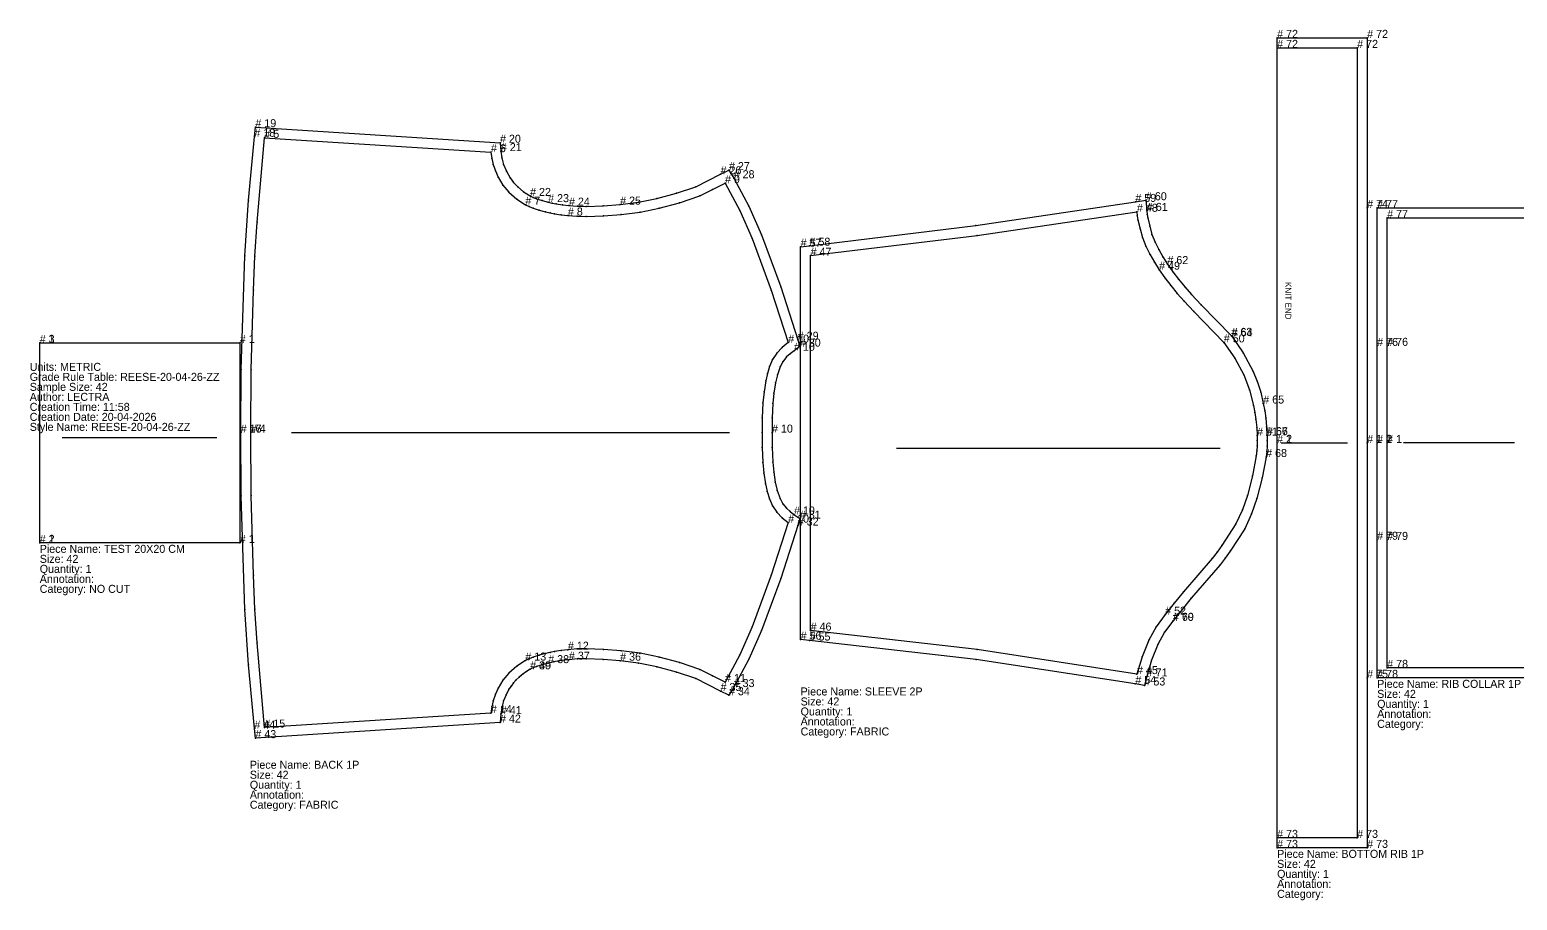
# Model space of a CAD drawing. Extents: x -10 to 5914, y -457 to 413.
# Drawn here: x -10 to 1477, y -457 to 413 of the extents above; entities that cross this region are included whole.
import ezdxf

# ---------------------------------------------------------------- set-up
doc = ezdxf.new("R2010")
doc.units = 0

# ---------------------------------------------------------------- blocks, each defined once
blk = doc.blocks.new('TEST_20X20_CM-S_42')
at = {"layer": '1'}
blk.add_lwpolyline([(164.0329, -81.766), (-35.967, -81.7659), (-35.9669, 118.234), (164.033, 118.2339)], close=True, dxfattribs=at)
at = {"layer": '14'}
blk.add_lwpolyline([(164.033, -81.766), (-35.967, -81.766), (-35.967, 118.234), (164.033, 118.234)], close=True, dxfattribs=at)
at = {"layer": '2'}
for p in [(-35.967, 118.234), (-35.9669, 118.234), (164.033, 118.234), (164.033, 118.2339), (-35.967, -81.7659), (-35.967, -81.766), (164.0329, -81.766), (164.033, -81.766)]:
    blk.add_point(p, dxfattribs=at)
at = {"layer": '7'}
blk.add_line((-13.492, 23.595), (141.025, 23.595), dxfattribs=at)
at = {"layer": '1'}
for s, p in [('# 3', (-35.9669, 118.234)), ('# 1', (164.033, 118.2339)), ('# 2', (-35.967, -81.7659)), ('# 1', (164.0329, -81.766)), ('Piece Name: TEST 20X20 CM', (-35.9666, -91.7658)), ('Size: 42', (-35.9666, -101.7658)), ('Quantity: 1', (-35.9666, -111.7658)), ('Annotation: ', (-35.9666, -121.7658)), ('Category: NO CUT', (-35.9666, -131.7658))]:
    blk.add_text(s, height=8, dxfattribs=at).set_placement(p)
at = {"layer": '14'}
for p in [(-35.967, 118.234), (164.033, 118.234), (-35.967, -81.766), (164.033, -81.766)]:
    blk.add_text('# 1', height=8, dxfattribs=at).set_placement(p)
at = {"layer": '2'}
for s, p in [('# 1', (-35.967, 118.234)), ('# 3', (-35.9669, 118.234)), ('# 1', (164.033, 118.234)), ('# 1', (164.033, 118.2339)), ('# 2', (-35.967, -81.7659)), ('# 1', (-35.967, -81.766)), ('# 1', (164.0329, -81.766)), ('# 1', (164.033, -81.766))]:
    blk.add_text(s, height=8, dxfattribs=at).set_placement(p)
blk = doc.blocks.new('BACK_1P-S_42')
at = {"layer": '1'}
blk.add_lwpolyline([(-433.814, 161.216), (-433.814, 161.2161), (-433.273, 224.3), (-429.509, 338.095), (-425.858, 393.513), (-420.08, 457.052), (-419.128, 466.658), (-174.628, 451.112), (-173.773, 442.678), (-172.807, 435.873), (-170.992, 429.258), (-168.159, 422.531), (-164.629, 416.159), (-161.037, 411.411), (-156.978, 407.09), (-151.028, 402.14), (-144.577, 397.906), (-144.5769, 397.906), (-141.482, 396.401), (-138.295, 395.146), (-132.441, 393.271), (-126.519, 391.688), (-122.533, 390.684), (-118.518, 389.895), (-112.119, 388.942), (-105.711, 388.216), (-97.189, 387.527), (-88.662, 387.406), (-71.586, 388.026), (-54.565, 389.234), (-36.087, 391.657), (-17.843, 395.336), (1.8, 400.654), (21.051, 407.165), (45.771, 419.547), (54.194, 423.767), (58.908, 415.61), (73.897, 387.81), (86.656, 358.953), (105.965, 306.913), (122.966, 254.109), (125.058, 247.226), (119.197, 243.055), (115.308, 240.148), (111.812, 236.857), (108.133, 232.142), (105.327, 226.918), (102.672, 219.097), (100.781, 211.078), (99.173, 200.806), (98.109, 190.482), (97.506, 175.893), (97.24, 161.257), (97.237, 161.009), (97.506, 146.489), (98.113, 131.785), (98.945, 121.744), (100.43, 111.814), (102.478, 103.459), (105.344, 95.388), (108.157, 90.17), (111.799, 85.512), (115.309, 82.223), (119.162, 79.362), (125.052, 75.196), (122.955, 68.293), (105.95, 15.448), (86.656, -36.571), (73.884, -65.459), (58.908, -93.23), (54.194, -101.385), (45.771, -97.166), (21.051, -84.783), (1.769, -78.263), (-17.843, -72.955), (-36.12, -69.271), (-54.565, -66.853), (-71.619, -65.643), (-88.662, -65.024), (-97.247, -65.149), (-105.759, -65.853), (-110.603, -66.389), (-115.39, -67.017), (-120.978, -67.981), (-126.451, -69.29), (-132.434, -70.888), (-138.295, -72.764), (-141.468, -74.014), (-144.498, -75.487), (-144.4981, -75.4871), (-148.284, -77.804), (-151.868, -80.353), (-153.615, -81.789), (-155.332, -83.202), (-158.373, -86.085), (-161.179, -89.14), (-163.554, -92.208), (-165.658, -95.414), (-168.62, -101.046), (-170.995, -106.887), (-172.815, -113.531), (-173.773, -120.297), (-174.628, -128.73), (-419.128, -144.277), (-420.08, -134.671), (-425.865, -71.051), (-429.509, -15.713), (-433.273, 98.081)], close=True, dxfattribs=at)
at = {"layer": '14'}
blk.add_lwpolyline([(-423.814, 161.191), (-423.277, 224.046), (-420.88, 303.718), (-419.519, 337.643), (-417.472, 371.533), (-410.129, 456.066), (-183.722, 441.67), (-182.92, 435.386), (-181.47, 429.219), (-179.274, 422.839), (-176.467, 416.702), (-171.686, 408.754), (-165.719, 401.65), (-157.954, 394.792), (-149.305, 389.086), (-145.55, 387.255), (-141.661, 385.724), (-135.394, 383.709), (-129.032, 382.008), (-124.652, 380.905), (-120.218, 380.038), (-113.505, 379.035), (-106.758, 378.271), (-97.651, 377.536), (-88.512, 377.406), (-71.042, 378.04), (-53.602, 379.279), (-34.463, 381.788), (-15.539, 385.604), (4.915, 391.144), (24.985, 397.951), (37.617, 404.279), (50.25, 410.606), (64.892, 383.46), (77.367, 355.249), (96.522, 303.622), (113.398, 251.202), (107.234, 246.418), (101.941, 240.681), (97.791, 234.31), (94.778, 227.325), (92.583, 220.193), (90.949, 212.908), (89.25, 202.06), (88.127, 191.134), (87.509, 176.168), (87.237, 161.191), (87.509, 146.213), (88.127, 131.247), (89.012, 120.575), (90.596, 109.986), (92.342, 102.42), (94.766, 95.047), (97.781, 88.051), (101.939, 81.671), (107.226, 75.954), (113.387, 71.198), (96.518, 18.769), (77.367, -32.868), (64.894, -61.08), (50.25, -88.225), (37.617, -81.897), (24.985, -75.569), (4.915, -68.763), (-15.539, -63.223), (-34.463, -59.407), (-53.602, -56.898), (-71.042, -55.659), (-88.512, -55.025), (-97.651, -55.155), (-106.759, -55.89), (-113.505, -56.653), (-120.218, -57.657), (-124.652, -58.524), (-129.032, -59.627), (-135.394, -61.328), (-141.661, -63.343), (-145.55, -64.874), (-149.305, -66.705), (-157.954, -72.41), (-165.719, -79.269), (-171.686, -86.373), (-176.467, -94.321), (-179.274, -100.458), (-181.47, -106.837), (-182.92, -113.005), (-183.722, -119.288), (-410.129, -133.684), (-417.472, -49.152), (-419.519, -15.262), (-420.88, 18.663), (-423.277, 98.336)], close=True, dxfattribs=at)
at = {"layer": '2'}
for p in [(-419.128, 466.658), (-410.129, 456.066), (-174.628, 451.112), (-183.722, 441.67), (54.194, 423.767), (50.25, 410.606), (-144.577, 397.906), (-144.5769, 397.906), (-429.509, 338.095), (113.398, 251.202), (125.058, 247.226), (-433.814, 161.2161), (-433.814, 161.216), (-423.814, 161.191), (125.052, 75.196), (113.387, 71.198), (77.367, -32.868), (86.656, -36.571), (-144.4981, -75.4871), (-144.498, -75.487), (21.051, -84.783), (50.25, -88.225), (54.194, -101.385), (-410.129, -133.684), (-183.722, -119.288), (-174.628, -128.73), (-419.128, -144.277)]:
    blk.add_point(p, dxfattribs=at)
at = {"layer": '3'}
for p in [(-420.08, 457.052), (-182.92, 435.386), (-173.773, 442.678), (-172.807, 435.873), (-181.47, 429.219), (-179.274, 422.839), (-176.467, 416.702), (-170.992, 429.258), (-168.159, 422.531), (45.771, 419.547), (-171.686, 408.754), (-165.719, 401.65), (-164.629, 416.159), (-161.037, 411.411), (-156.978, 407.09), (-151.028, 402.14), (21.051, 407.165), (37.617, 404.279), (58.908, 415.61), (-425.858, 393.513), (-157.954, 394.792), (-149.305, 389.086), (-145.55, 387.255), (-141.482, 396.401), (-138.295, 395.146), (-132.441, 393.271), (-126.519, 391.688), (-122.533, 390.684), (-118.518, 389.895), (-112.119, 388.942), (-105.711, 388.216), (-97.189, 387.527), (-88.662, 387.406), (-71.586, 388.026), (-54.565, 389.234), (-36.087, 391.657), (-17.843, 395.336), (1.8, 400.654), (4.915, 391.144), (24.985, 397.951), (73.897, 387.81), (-141.661, 385.724), (-135.394, 383.709), (-129.032, 382.008), (-124.652, 380.905), (-120.218, 380.038), (-113.505, 379.035), (-106.758, 378.271), (-97.651, 377.536), (-88.512, 377.406), (-71.042, 378.04), (-53.602, 379.279), (-34.463, 381.788), (-15.539, 385.604), (64.892, 383.46), (-417.472, 371.533), (86.656, 358.953), (77.367, 355.249), (-419.519, 337.643), (-420.88, 303.718), (96.522, 303.622), (105.965, 306.913), (122.966, 254.109), (101.941, 240.681), (107.234, 246.418), (115.308, 240.148), (119.197, 243.055), (-433.273, 224.3), (-423.277, 224.046), (94.778, 227.325), (97.791, 234.31), (105.327, 226.918), (108.133, 232.142), (111.812, 236.857), (90.949, 212.908), (92.583, 220.193), (100.781, 211.078), (102.672, 219.097), (89.25, 202.06), (99.173, 200.806), (88.127, 191.134), (98.109, 190.482), (87.509, 176.168), (97.506, 175.893), (87.237, 161.191), (97.237, 161.009), (97.24, 161.257), (87.509, 146.213), (97.506, 146.489), (88.127, 131.247), (89.012, 120.575), (98.113, 131.785), (98.945, 121.744), (90.596, 109.986), (100.43, 111.814), (-433.273, 98.081), (-423.277, 98.336), (92.342, 102.42), (94.766, 95.047), (102.478, 103.459), (105.344, 95.388), (108.157, 90.17), (97.781, 88.051), (101.939, 81.671), (107.226, 75.954), (111.799, 85.512), (115.309, 82.223), (119.162, 79.362), (122.955, 68.293), (-420.88, 18.663), (96.518, 18.769), (105.95, 15.448), (-429.509, -15.713), (-419.519, -15.262), (-417.472, -49.152), (-124.652, -58.524), (-120.218, -57.657), (-113.505, -56.653), (-106.759, -55.89), (-97.651, -55.155), (-88.512, -55.025), (-71.042, -55.659), (-53.602, -56.898), (-34.463, -59.407), (-425.865, -71.051), (-157.954, -72.41), (-149.305, -66.705), (-145.55, -64.874), (-141.661, -63.343), (-141.468, -74.014), (-138.295, -72.764), (-135.394, -61.328), (-132.434, -70.888), (-129.032, -59.627), (-126.451, -69.29), (-120.978, -67.981), (-115.39, -67.017), (-110.603, -66.389), (-105.759, -65.853), (-97.247, -65.149), (-88.662, -65.024), (-71.619, -65.643), (-54.565, -66.853), (-36.12, -69.271), (-17.843, -72.955), (-15.539, -63.223), (4.915, -68.763), (64.894, -61.08), (73.884, -65.459), (-171.686, -86.373), (-165.719, -79.269), (-161.179, -89.14), (-158.373, -86.085), (-155.332, -83.202), (-153.615, -81.789), (-151.868, -80.353), (-148.284, -77.804), (1.769, -78.263), (24.985, -75.569), (37.617, -81.897), (-179.274, -100.458), (-176.467, -94.321), (-168.62, -101.046), (-165.658, -95.414), (-163.554, -92.208), (45.771, -97.166), (58.908, -93.23), (-182.92, -113.005), (-181.47, -106.837), (-172.815, -113.531), (-170.995, -106.887), (-173.773, -120.297), (-420.08, -134.671)]:
    blk.add_point(p, dxfattribs=at)
at = {"layer": '4'}
for p in [(-144.5769, 397.906, 10), (97.24, 161.257, 10), (-144.4981, -75.4871, 10)]:
    blk.add_point(p, dxfattribs=at)
at = {"layer": '7'}
blk.add_line((-383.153, 161.191), (54.6, 161.191), dxfattribs=at)
at = {"layer": '1'}
for s, p in [('# 18', (-420.08, 457.052)), ('# 19', (-419.128, 466.658)), ('# 20', (-174.628, 451.112)), ('# 21', (-173.773, 442.678)), ('# 27', (54.194, 423.767)), ('# 26', (45.771, 419.547)), ('# 28', (58.908, 415.61)), ('# 22', (-144.577, 397.906)), ('# 22', (-144.5769, 397.906)), ('# 23', (-126.519, 391.688)), ('# 24', (-105.711, 388.216)), ('# 25', (-54.565, 389.234)), ('# 29', (122.966, 254.109)), ('# 30', (125.058, 247.226)), ('# 10', (119.197, 243.055)), ('# 16', (-433.814, 161.216)), ('# 17', (-433.814, 161.2161)), ('# 10', (97.24, 161.257)), ('# 10', (119.162, 79.362)), ('# 32', (122.955, 68.293)), ('# 31', (125.052, 75.196)), ('# 37', (-105.759, -65.853)), ('# 36', (-54.565, -66.853)), ('# 40', (-144.4981, -75.4871)), ('# 39', (-144.498, -75.487)), ('# 38', (-126.451, -69.29)), ('# 35', (45.771, -97.166)), ('# 33', (58.908, -93.23)), ('# 34', (54.194, -101.385)), ('# 41', (-173.773, -120.297)), ('# 44', (-420.08, -134.671)), ('# 42', (-174.628, -128.73)), ('# 43', (-419.128, -144.277)), ('Size: 42', (-424.6556, -184.9035)), ('Piece Name: BACK 1P', (-424.6556, -174.9035)), ('Quantity: 1', (-424.6556, -194.9035)), ('Annotation: ', (-424.6556, -204.9035)), ('Category: FABRIC', (-424.6556, -214.9035))]:
    blk.add_text(s, height=8, dxfattribs=at).set_placement(p)
at = {"layer": '14'}
for s, p in [('# 5', (-410.129, 456.066)), ('# 6', (-183.722, 441.67)), ('# 9', (50.25, 410.606)), ('# 7', (-149.305, 389.086)), ('# 8', (-106.758, 378.271)), ('# 10', (113.398, 251.202)), ('# 4', (-423.814, 161.191)), ('# 10', (113.387, 71.198)), ('# 13', (-149.305, -66.705)), ('# 12', (-106.759, -55.89)), ('# 11', (50.25, -88.225)), ('# 14', (-183.722, -119.288)), ('# 15', (-410.129, -133.684))]:
    blk.add_text(s, height=8, dxfattribs=at).set_placement(p)
at = {"layer": '2'}
for s, p in [('# 19', (-419.128, 466.658)), ('# 5', (-410.129, 456.066)), ('# 6', (-183.722, 441.67)), ('# 20', (-174.628, 451.112)), ('# 27', (54.194, 423.767)), ('# 9', (50.25, 410.606)), ('# 22', (-144.577, 397.906)), ('# 22', (-144.5769, 397.906)), ('# 10', (113.398, 251.202)), ('# 30', (125.058, 247.226)), ('# 16', (-433.814, 161.216)), ('# 17', (-433.814, 161.2161)), ('# 4', (-423.814, 161.191)), ('# 10', (113.387, 71.198)), ('# 31', (125.052, 75.196)), ('# 40', (-144.4981, -75.4871)), ('# 39', (-144.498, -75.487)), ('# 11', (50.25, -88.225)), ('# 34', (54.194, -101.385)), ('# 14', (-183.722, -119.288)), ('# 15', (-410.129, -133.684)), ('# 42', (-174.628, -128.73)), ('# 43', (-419.128, -144.277))]:
    blk.add_text(s, height=8, dxfattribs=at).set_placement(p)
at = {"layer": '3'}
for s, p in [('# 18', (-420.08, 457.052)), ('# 21', (-173.773, 442.678)), ('# 26', (45.771, 419.547)), ('# 28', (58.908, 415.61)), ('# 7', (-149.305, 389.086)), ('# 23', (-126.519, 391.688)), ('# 24', (-105.711, 388.216)), ('# 25', (-54.565, 389.234)), ('# 8', (-106.758, 378.271)), ('# 29', (122.966, 254.109)), ('# 10', (119.197, 243.055)), ('# 10', (97.24, 161.257)), ('# 10', (119.162, 79.362)), ('# 32', (122.955, 68.293)), ('# 13', (-149.305, -66.705)), ('# 12', (-106.759, -55.89)), ('# 37', (-105.759, -65.853)), ('# 36', (-54.565, -66.853)), ('# 38', (-126.451, -69.29)), ('# 35', (45.771, -97.166)), ('# 33', (58.908, -93.23)), ('# 41', (-173.773, -120.297)), ('# 44', (-420.08, -134.671))]:
    blk.add_text(s, height=8, dxfattribs=at).set_placement(p)
at = {"layer": '4'}
for s, p in [('# 22', (-144.5769, 397.906)), ('# 10', (97.24, 161.257)), ('# 40', (-144.4981, -75.4871))]:
    blk.add_text(s, height=8, dxfattribs=at).set_placement(p)
blk = doc.blocks.new('SLEEVE_2P-S_42')
at = {"layer": '1'}
blk.add_lwpolyline([(505.768, -860.651), (496.634, -859.117), (337.45, -834.754), (171.138, -815.73), (162.136, -814.827), (162.108, -421.877), (171.006, -420.89), (337.299, -400.767), (496.663, -377.094), (507.226, -375.413), (508.194, -386.065), (508.513, -389.581), (509.102, -393.077), (511.017, -401.342), (513.222, -409.547), (516.481, -417.281), (520.154, -424.841), (524.225, -432.168), (528.705, -439.267), (528.7051, -439.2671), (534.142, -446.924), (539.849, -454.396), (546.189, -462.139), (552.788, -469.678), (562.429, -479.865), (592.681, -511.051), (592.977, -511.443), (604.467, -528.074), (614.058, -545.886), (618.477, -556.509), (621.973, -567.479), (624.504, -578.721), (625.919, -586.062), (627.106, -593.456), (627.889, -601.882), (628.234, -610.349), (628.239, -610.518), (628.368, -615.884), (628.265, -621.264), (627.937, -626.731), (627.382, -632.192), (623.545, -653.044), (618.232, -673.578), (612.819, -689.028), (605.948, -703.893), (591.331, -726.242), (586.446, -733.225), (581.368, -740.078), (552.521, -773.281), (543.301, -784.528), (534.309, -795.968), (534.116, -796.206), (525.933, -807.444), (519.19, -819.599), (512.735, -835.331), (507.996, -851.661)], close=True, dxfattribs=at)
at = {"layer": '14'}
blk.add_lwpolyline([(498.29, -849.255), (338.725, -824.836), (172.135, -805.78), (172.109, -430.828), (338.666, -410.673), (498.235, -386.97), (498.604, -391.032), (499.295, -395.052), (501.351, -403.929), (503.722, -412.728), (507.272, -421.194), (511.279, -429.452), (515.641, -437.301), (520.435, -444.893), (526.083, -452.847), (532.004, -460.6), (538.568, -468.615), (545.391, -476.41), (555.254, -486.83), (585.083, -517.553), (595.937, -533.292), (605.001, -550.125), (610.85, -565.05), (614.696, -580.612), (616.137, -587.588), (617.176, -594.636), (617.922, -602.688), (618.259, -610.768), (618.368, -615.819), (618.273, -620.871), (617.974, -625.879), (617.47, -630.87), (613.769, -650.942), (608.655, -670.701), (603.618, -685.113), (597.237, -698.983), (583.073, -720.602), (578.421, -727.259), (573.593, -733.789), (544.852, -766.862), (535.531, -778.23), (526.492, -789.823), (517.517, -802.04), (510.162, -815.296), (503.319, -831.958)], close=True, dxfattribs=at)
at = {"layer": '2'}
for p in [(507.226, -375.413), (337.299, -400.767), (498.235, -386.97), (338.666, -410.673), (162.108, -421.877), (172.109, -430.828), (528.705, -439.267), (528.7051, -439.2671), (585.083, -517.553), (592.681, -511.051), (573.593, -733.789), (581.368, -740.078), (162.136, -814.827), (171.138, -815.73), (172.135, -805.78), (338.725, -824.836), (337.45, -834.754), (496.634, -859.117), (498.29, -849.255), (505.768, -860.651)]:
    blk.add_point(p, dxfattribs=at)
at = {"layer": '3'}
for p in [(496.663, -377.094), (508.194, -386.065), (498.604, -391.032), (499.295, -395.052), (508.513, -389.581), (509.102, -393.077), (511.017, -401.342), (501.351, -403.929), (503.722, -412.728), (513.222, -409.547), (171.006, -420.89), (507.272, -421.194), (511.279, -429.452), (516.481, -417.281), (520.154, -424.841), (515.641, -437.301), (520.435, -444.893), (524.225, -432.168), (526.083, -452.847), (532.004, -460.6), (534.142, -446.924), (539.849, -454.396), (538.568, -468.615), (546.189, -462.139), (552.788, -469.678), (545.391, -476.41), (555.254, -486.83), (562.429, -479.865), (592.977, -511.443), (595.937, -533.292), (604.467, -528.074), (614.058, -545.886), (605.001, -550.125), (618.477, -556.509), (610.85, -565.05), (621.973, -567.479), (624.504, -578.721), (614.696, -580.612), (616.137, -587.588), (617.176, -594.636), (625.919, -586.062), (627.106, -593.456), (617.922, -602.688), (627.889, -601.882), (618.259, -610.768), (618.273, -620.871), (618.368, -615.819), (628.234, -610.349), (628.239, -610.518), (628.265, -621.264), (628.368, -615.884), (617.47, -630.87), (617.974, -625.879), (627.382, -632.192), (627.937, -626.731), (613.769, -650.942), (623.545, -653.044), (608.655, -670.701), (618.232, -673.578), (603.618, -685.113), (612.819, -689.028), (597.237, -698.983), (605.948, -703.893), (578.421, -727.259), (583.073, -720.602), (591.331, -726.242), (586.446, -733.225), (544.852, -766.862), (535.531, -778.23), (543.301, -784.528), (552.521, -773.281), (517.517, -802.04), (526.492, -789.823), (534.116, -796.206), (534.309, -795.968), (510.162, -815.296), (525.933, -807.444), (503.319, -831.958), (519.19, -819.599), (512.735, -835.331), (507.996, -851.661)]:
    blk.add_point(p, dxfattribs=at)
at = {"layer": '4'}
for p in [(528.7051, -439.2671, 10), (592.977, -511.443, 10), (628.234, -610.349, 10), (534.116, -796.206, 10)]:
    blk.add_point(p, dxfattribs=at)
at = {"layer": '7'}
blk.add_line((257.787, -623.248), (581.503, -623.248), dxfattribs=at)
at = {"layer": '1'}
for s, p in [('# 59', (496.663, -377.094)), ('# 60', (507.226, -375.413)), ('# 61', (508.194, -386.065)), ('# 57', (162.108, -421.877)), ('# 58', (171.006, -420.89)), ('# 62', (528.705, -439.267)), ('# 62', (528.7051, -439.2671)), ('# 63', (592.681, -511.051)), ('# 64', (592.977, -511.443)), ('# 65', (624.504, -578.721)), ('# 66', (628.234, -610.349)), ('# 67', (628.239, -610.518)), ('# 68', (627.382, -632.192)), ('# 69', (534.309, -795.968)), ('# 70', (534.116, -796.206)), ('# 56', (162.136, -814.827)), ('# 55', (171.138, -815.73)), ('# 71', (507.996, -851.661)), ('Piece Name: SLEEVE 2P', (162.1084, -870.6514)), ('# 54', (496.634, -859.117)), ('# 53', (505.768, -860.651)), ('Size: 42', (162.1084, -880.6514)), ('Quantity: 1', (162.1084, -890.6514)), ('Annotation: ', (162.1084, -900.6514)), ('Category: FABRIC', (162.1084, -910.6514))]:
    blk.add_text(s, height=8, dxfattribs=at).set_placement(p)
at = {"layer": '14'}
for s, p in [('# 48', (498.235, -386.97)), ('# 47', (172.109, -430.828)), ('# 49', (520.435, -444.893)), ('# 50', (585.083, -517.553)), ('# 51', (618.259, -610.768)), ('# 52', (526.492, -789.823)), ('# 46', (172.135, -805.78)), ('# 45', (498.29, -849.255))]:
    blk.add_text(s, height=8, dxfattribs=at).set_placement(p)
at = {"layer": '2'}
for s, p in [('# 60', (507.226, -375.413)), ('# 48', (498.235, -386.97)), ('# 57', (162.108, -421.877)), ('# 47', (172.109, -430.828)), ('# 62', (528.705, -439.267)), ('# 62', (528.7051, -439.2671)), ('# 63', (592.681, -511.051)), ('# 50', (585.083, -517.553)), ('# 46', (172.135, -805.78)), ('# 56', (162.136, -814.827)), ('# 55', (171.138, -815.73)), ('# 45', (498.29, -849.255)), ('# 54', (496.634, -859.117)), ('# 53', (505.768, -860.651))]:
    blk.add_text(s, height=8, dxfattribs=at).set_placement(p)
at = {"layer": '3'}
for s, p in [('# 59', (496.663, -377.094)), ('# 61', (508.194, -386.065)), ('# 58', (171.006, -420.89)), ('# 49', (520.435, -444.893)), ('# 64', (592.977, -511.443)), ('# 65', (624.504, -578.721)), ('# 51', (618.259, -610.768)), ('# 66', (628.234, -610.349)), ('# 67', (628.239, -610.518)), ('# 68', (627.382, -632.192)), ('# 52', (526.492, -789.823)), ('# 69', (534.309, -795.968)), ('# 70', (534.116, -796.206)), ('# 71', (507.996, -851.661))]:
    blk.add_text(s, height=8, dxfattribs=at).set_placement(p)
at = {"layer": '4'}
for s, p in [('# 62', (528.7051, -439.2671)), ('# 64', (592.977, -511.443)), ('# 66', (628.234, -610.349)), ('# 70', (534.116, -796.206))]:
    blk.add_text(s, height=8, dxfattribs=at).set_placement(p)
blk = doc.blocks.new('BOTTOM_RIB_1P-S_42')
at = {"layer": '1'}
blk.add_lwpolyline([(-74.414, -59.5559), (-74.414, 335.4441), (-74.414, 345.444), (15.586, 345.444), (15.586, 175.399), (15.586, -59.556), (15.586, -294.51), (15.586, -464.556), (-74.414, -464.556), (-74.414, -454.5559)], close=True, dxfattribs=at)
at = {"layer": '14'}
blk.add_lwpolyline([(-74.414, -59.556), (-74.414, 335.444), (5.586, 335.444), (5.586, -454.556), (-74.414, -454.556)], close=True, dxfattribs=at)
at = {"layer": '2'}
for p in [(-74.414, 345.444), (15.586, 345.444), (-74.414, 335.444), (5.586, 335.444), (-74.414, -59.5559), (-74.414, -59.556), (-74.414, -454.556), (5.586, -454.556), (-74.414, -464.556), (15.586, -464.556)]:
    blk.add_point(p, dxfattribs=at)
at = {"layer": '3'}
for p in [(-74.414, 335.4441), (15.586, 175.399), (15.586, -59.556), (15.586, -294.51), (-74.414, -454.5559)]:
    blk.add_point(p, dxfattribs=at)
at = {"layer": '4'}
for p in [(15.586, 175.399, 10), (15.586, -59.556, 10), (15.586, -294.51, 10)]:
    blk.add_point(p, dxfattribs=at)
at = {"layer": '7'}
blk.add_line((-70.337, -59.596), (-4.047, -59.596), dxfattribs=at)
at = {"layer": '1'}
for s, p in [('# 72', (-74.414, 345.444)), ('# 72', (-74.414, 335.4441)), ('# 72', (15.586, 345.444)), ('# 74', (15.586, 175.399)), ('# 2', (-74.414, -59.5559)), ('# 1', (15.586, -59.556)), ('# 75', (15.586, -294.51)), ('# 73', (-74.414, -454.5559)), ('# 73', (-74.414, -464.556)), ('# 73', (15.586, -464.556)), ('Piece Name: BOTTOM RIB 1P', (-74.4135, -474.5558)), ('Size: 42', (-74.4135, -484.5558)), ('Quantity: 1', (-74.4135, -494.5558)), ('Annotation: ', (-74.4135, -504.5558)), ('Category: ', (-74.4135, -514.5558))]:
    blk.add_text(s, height=8, dxfattribs=at).set_placement(p)
at = {"layer": '14'}
for s, p in [('# 72', (-74.414, 335.444)), ('# 72', (5.586, 335.444)), ('# 1', (-74.414, -59.556)), ('# 73', (-74.414, -454.556)), ('# 73', (5.586, -454.556))]:
    blk.add_text(s, height=8, dxfattribs=at).set_placement(p)
at = {"layer": '19'}
blk.add_text('KNIT END', height=6, rotation=-90, dxfattribs=at).set_placement((-66.3164, 101.2706))
at = {"layer": '2'}
for s, p in [('# 72', (-74.414, 345.444)), ('# 72', (-74.414, 335.444)), ('# 72', (5.586, 335.444)), ('# 72', (15.586, 345.444)), ('# 2', (-74.414, -59.5559)), ('# 1', (-74.414, -59.556)), ('# 73', (-74.414, -454.556)), ('# 73', (-74.414, -464.556)), ('# 73', (5.586, -454.556)), ('# 73', (15.586, -464.556))]:
    blk.add_text(s, height=8, dxfattribs=at).set_placement(p)
at = {"layer": '3'}
for s, p in [('# 72', (-74.414, 335.4441)), ('# 74', (15.586, 175.399)), ('# 1', (15.586, -59.556)), ('# 75', (15.586, -294.51)), ('# 73', (-74.414, -454.5559))]:
    blk.add_text(s, height=8, dxfattribs=at).set_placement(p)
at = {"layer": '4'}
for s, p in [('# 74', (15.586, 175.399)), ('# 1', (15.586, -59.556)), ('# 75', (15.586, -294.51))]:
    blk.add_text(s, height=8, dxfattribs=at).set_placement(p)
blk = doc.blocks.new('RIB_COLLAR_1P-S_42')
at = {"layer": '1'}
blk.add_lwpolyline([(-27.808, -80.478), (-27.808, -80.4777), (-27.808, 16.425), (-27.808, 154.522), (132.192, 154.522), (132.192, -315.478), (-27.808, -315.478), (-27.808, -177.381)], close=True, dxfattribs=at)
at = {"layer": '14'}
blk.add_lwpolyline([(-17.808, -80.478), (-17.808, 16.539), (-17.808, 144.522), (132.192, 144.522), (132.192, -305.478), (-17.808, -305.478), (-17.808, -177.495)], close=True, dxfattribs=at)
at = {"layer": '2'}
for p in [(-27.808, 154.522), (132.192, 154.522), (-17.808, 144.522), (132.192, 144.522), (-27.808, -80.4777), (-27.808, -80.478), (-17.808, -80.478), (-17.808, -305.478), (132.192, -305.478), (-27.808, -315.478), (132.192, -315.478)]:
    blk.add_point(p, dxfattribs=at)
at = {"layer": '3'}
for p in [(-27.808, 16.425), (-17.808, 16.539), (-27.808, -177.381), (-17.808, -177.495)]:
    blk.add_point(p, dxfattribs=at)
at = {"layer": '4'}
for p in [(-27.808, 16.425, 10), (-27.808, -80.4777, 10), (-27.808, -177.381, 10)]:
    blk.add_point(p, dxfattribs=at)
at = {"layer": '7'}
blk.add_line((-1.532, -80.085), (109.412, -80.085), dxfattribs=at)
at = {"layer": '1'}
for s, p in [('# 77', (-27.808, 154.522)), ('# 77', (132.192, 154.522)), ('# 76', (-27.808, 16.425)), ('# 2', (-27.808, -80.4777)), ('# 1', (-27.808, -80.478)), ('# 79', (-27.808, -177.381)), ('# 78', (-27.808, -315.478)), ('# 78', (132.192, -315.478)), ('Size: 42', (-27.8081, -335.478)), ('Piece Name: RIB COLLAR 1P', (-27.8081, -325.478)), ('Quantity: 1', (-27.8081, -345.478)), ('Annotation: ', (-27.8081, -355.478)), ('Category: ', (-27.8081, -365.478))]:
    blk.add_text(s, height=8, dxfattribs=at).set_placement(p)
at = {"layer": '14'}
for s, p in [('# 77', (-17.808, 144.522)), ('# 77', (132.192, 144.522)), ('# 76', (-17.808, 16.539)), ('# 1', (-17.808, -80.478)), ('# 79', (-17.808, -177.495)), ('# 78', (-17.808, -305.478)), ('# 78', (132.192, -305.478))]:
    blk.add_text(s, height=8, dxfattribs=at).set_placement(p)
at = {"layer": '19'}
blk.add_text('KNIT END', height=6, rotation=90, dxfattribs=at).set_placement((126.4136, -1.9807))
at = {"layer": '2'}
for s, p in [('# 77', (-27.808, 154.522)), ('# 77', (-17.808, 144.522)), ('# 77', (132.192, 154.522)), ('# 77', (132.192, 144.522)), ('# 2', (-27.808, -80.4777)), ('# 1', (-27.808, -80.478)), ('# 1', (-17.808, -80.478)), ('# 78', (-27.808, -315.478)), ('# 78', (-17.808, -305.478)), ('# 78', (132.192, -305.478)), ('# 78', (132.192, -315.478))]:
    blk.add_text(s, height=8, dxfattribs=at).set_placement(p)
at = {"layer": '3'}
for s, p in [('# 76', (-27.808, 16.425)), ('# 76', (-17.808, 16.539)), ('# 79', (-27.808, -177.381)), ('# 79', (-17.808, -177.495))]:
    blk.add_text(s, height=8, dxfattribs=at).set_placement(p)
at = {"layer": '4'}
for s, p in [('# 76', (-27.808, 16.425)), ('# 2', (-27.808, -80.4777)), ('# 79', (-27.808, -177.381))]:
    blk.add_text(s, height=8, dxfattribs=at).set_placement(p)

msp = doc.modelspace()

# ---------------------------------------------------------------- block references
at = {"layer": '1'}
for name, p in [('BOTTOM_RIB_1P-S_42', (1311.1226, 59.5559)), ('BACK_1P-S_42', (634.6556, -150.9838)), ('SLEEVE_2P-S_42', (598.3406, 618.0322)), ('RIB_COLLAR_1P-S_42', (1364.5171, 80.478)), ('TEST_20X20_CM-S_42', (35.9666, -18.2342))]:
    msp.add_blockref(name, p, dxfattribs=at)

# ---------------------------------------------------------------- texts
for s, p in [('Units: METRIC', (-10, 72)), ('Sample Size: 42', (-10, 52)), ('Grade Rule Table: REESE-20-04-26-ZZ', (-10, 62)), ('Author: LECTRA', (-10, 42)), ('Creation Time: 11:58', (-10, 32)), ('Creation Date: 20-04-2026', (-10, 22)), ('Style Name: REESE-20-04-26-ZZ', (-10, 12))]:
    msp.add_text(s, height=8, dxfattribs=at).set_placement(p)

doc.saveas('drawing.dxf')
